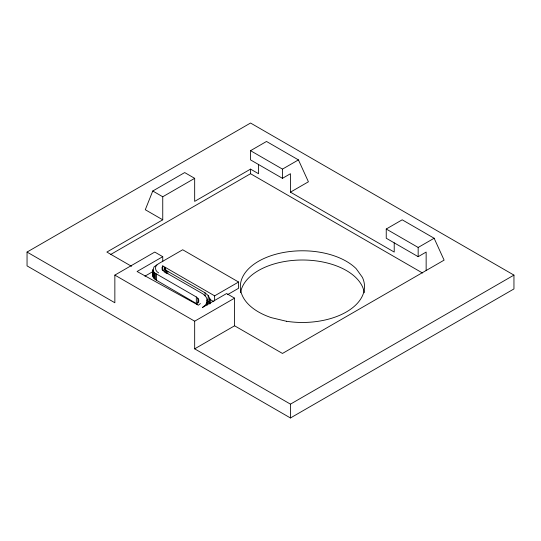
<?xml version="1.0" encoding="UTF-8"?>
<svg xmlns="http://www.w3.org/2000/svg" width="541" height="541" viewBox="0 0 541 541"><rect width="100%" height="100%" fill="white"/><g stroke="black" fill="none" stroke-linecap="round" stroke-linejoin="round"><path stroke-width="0.81" d="M227.687 294.575L238.574 288.285L238.574 282.023L182.696 249.759L158.75 263.589L153.989 266.923L152.975 270.331L153.8 271.954L155.409 273.367L196.329 296.968L197.918 298.328L198.689 299.809L198.662 301.351L196.336 304.103M207.075 305.266L207.122 299.112L205.614 296.218L202.861 293.864L165.647 272.421C163.281 271.312 161.062 268.464 162.746 265.888L214.628 295.846L238.574 282.023M209.894 303.961L209.949 298.882L208.19 295.514L205.046 292.823L167.771 271.339L164.281 269.08L165.046 267.301L165.046 268.87M165.046 267.301L165.735 269.817L165.735 272.948M194.672 178.334L184.691 172.572L152.765 191.007L145.286 209.725L162.746 219.808L162.746 196.768L194.672 178.334L194.672 201.374L250.544 169.117L258.53 173.722L258.53 164.505M197.391 304.143L155.409 279.636L153.279 277.425L152.88 275.721L153.434 274.456M207.075 302.135L205.479 305.009L202.462 307.477L226.598 293.54L234.584 298.152L234.584 325.797L282.47 353.449L444.107 260.133L434.132 238.243L402.2 219.808L386.24 229.026L386.24 238.243L418.166 256.677L426.146 252.065L426.146 270.5M209.252 303.555L209.894 302.392M156.937 264.941C154.185 267.322 155.625 271.474 158.608 272.887M200.407 303.555L198.378 305.225L137.076 271.494L162.746 256.677L162.746 261.702M27.05 252.065L250.544 123.03L513.95 275.105L513.95 288.935L290.456 417.97L27.05 265.895L27.05 252.065L114.854 302.757L114.854 275.105L154.76 252.065L162.746 256.677M250.544 150.682L266.51 141.465L298.436 159.899L308.417 181.79L290.456 192.156L290.456 173.722L282.47 178.334L250.544 159.899L250.544 150.682L282.47 169.117L298.436 159.899M162.746 219.808L106.868 252.065L131.544 266.307M110.52 254.568L250.544 173.722L422.487 272.995M144.92 276.18L153.475 271.244M114.854 275.105L194.672 321.192L234.584 298.152M194.672 321.192L194.672 348.844L234.584 325.797M386.24 229.026L418.166 247.46L434.132 238.243M194.672 348.844L290.456 404.141L513.95 275.105M290.456 192.156L394.22 252.065L394.22 242.848M152.765 191.007L162.746 196.768M209.523 299.173L213.898 301.695M206.933 300.701L208.19 301.777L209.245 303.799M418.166 247.46L418.166 256.677M290.456 404.141L290.456 417.97M282.47 169.117L282.47 178.334M250.544 169.117L250.544 173.722M214.628 295.846L214.628 300.546M209.949 298.882L209.949 303.582M208.19 295.514L208.19 301.777M207.122 299.112L207.122 304.597M205.046 292.823L205.046 295.954M198.689 299.809L198.689 302.155M197.918 298.328L197.918 303.028M196.329 296.968L196.329 303.237M167.771 271.339L167.771 273.692M166.358 270.284L166.358 273.415M164.281 269.08L164.281 272.218M162.746 265.888L162.746 270.595M162.239 267.071L162.151 269.851M156.471 273.956L156.471 280.224M155.409 273.367L155.409 279.636M154.51 272.698L154.51 278.96M153.8 271.954L153.8 278.223M153.279 271.163L153.279 277.425M152.975 270.331L152.975 276.6M152.88 269.452L152.88 275.721M240.576 292.728A62.087 35.841 0 0 1 302.426 260.005A62.087 35.841 0 0 1 364.276 292.728M286.358 321.253L271.386 317.668A62.087 35.841 0 0 1 258.53 261.283A62.087 35.841 0 0 1 356.194 268.708L362.396 277.35A62.087 35.841 0 0 1 286.358 321.253"/></g></svg>
